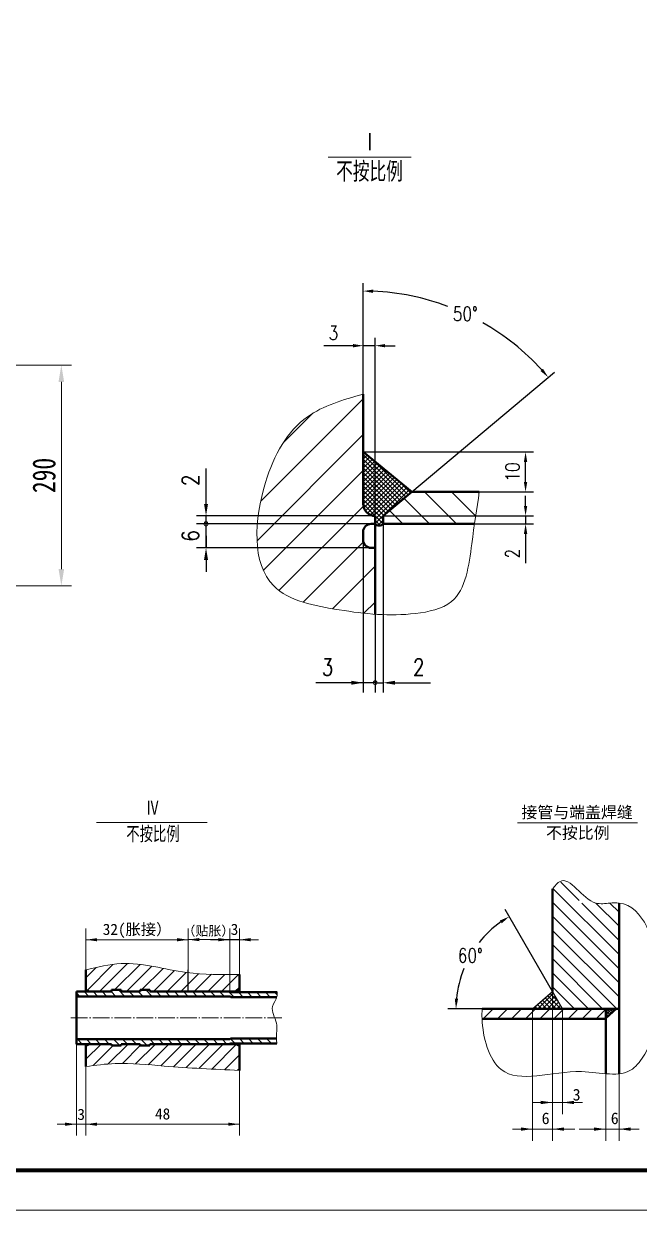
# Model space of a CAD drawing. Extents: x 371 to 17039, y -3325 to 252.
# Drawn here: x 14133 to 15057, y -3312 to -1530 of the extents above; entities that cross this region are included whole.
import ezdxf
from ezdxf.enums import TextEntityAlignment as Align

# ---------------------------------------------------------------- set-up
doc = ezdxf.new("R2010")
doc.units = 0
doc.header["$LTSCALE"] = 10
doc.header["$PDMODE"] = 1
doc.linetypes.add('ZXX-L', pattern=[3.28, 2.5, -0.3, 0.18, -0.3])
doc.layers.get('Defpoints').update_dxf_attribs({"linetype": 'CONTINUOUS'})
for name, color, linetype in [('1', 7, 'CONTINUOUS'), ('5剖面线层', 2, 'CONTINUOUS'), ('7标注层', 4, 'CONTINUOUS')]:
    doc.layers.add(name, color=color, linetype=linetype)
for name, color, linetype, lineweight in [('A 粗实线', 1, 'CONTINUOUS', 40), ('B 细实线', 7, 'CONTINUOUS', 18), ('C 文 字', 2, 'CONTINUOUS', 20), ('E 长中心线', 3, 'ZXX-L', 18), ('J 标注尺寸', 2, 'CONTINUOUS', 18)]:
    doc.layers.add(name, color=color, linetype=linetype, lineweight=lineweight)
doc.styles.add('HZTXT', font='SIMFANG.TTF', dxfattribs={"width": 0.75})
doc.styles.get("Standard").update_dxf_attribs({"font": 'SIMFANG.TTF'})
doc.styles.add('style2', font='SIMFANG.TTF', dxfattribs={"width": 0.7})
doc.styles.add('TH_GBDIM', font='romans.shx', dxfattribs={"width": 0.8, "bigfont": 'gbcbig.shx'})
doc.dimstyles.new('TH_GBDIM', dxfattribs={"dimscale": 6, "dimtxt": 3.5, "dimasz": 2.5, "dimexe": 2, "dimexo": 0, "dimgap": 1.5, "dimtad": 1, "dimdec": 1, "dimzin": 0, "dimdsep": 46, "dimtxsty": 'TH_GBDIM', "dimcen": 2.5, "dimclrd": 130, "dimclre": 130, "dimclrt": 3, "dimadec": 0, "dimazin": 0, "dimtfac": 0.714286, "dimtdec": 1, "dimtmove": 0, "dimatfit": 3, "dimfxl": 0, "dimtolj": 1, "dimtzin": 0, "dimlwd": -1, "dimlwe": -1, "dimarcsym": 0})

# ---------------------------------------------------------------- blocks, each defined once
blk = doc.blocks.new('*D71')
at = {"layer": '7标注层', "color": 130}
for p, q in [((14642.2, -2172.9), (14898.1, -2172.9)), ((14886.1, -2217.9), (14886.1, -2187.9)), ((14816.6, -2232.9), (14898.1, -2232.9))]:
    blk.add_line(p, q, dxfattribs=at)
for points in [[(14883.6, -2187.9), (14888.6, -2187.9), (14886.1, -2172.9)], [(14883.6, -2217.9), (14888.6, -2217.9), (14886.1, -2232.9)]]:
    blk.add_solid(points, dxfattribs=at)
at = {"layer": 'Defpoints', "color": 0}
for p in [(14642.2, -2172.9), (14886.1, -2172.9), (14816.6, -2232.9)]:
    blk.add_point(p, dxfattribs=at)
at = {"layer": '7标注层', "color": 3, "insert": (14866.6, -2202.9), "char_height": 21, "attachment_point": 5, "rotation": 90, "style": 'TH_GBDIM'}
blk.add_mtext('\\A1;10{}{}', dxfattribs=at)
blk = doc.blocks.new('*D72')
at = {"layer": '7标注层', "color": 130}
for p, q in [((14886.1, -2253.9), (14886.1, -2238.9)), ((14672.2, -2268.9), (14898.1, -2268.9)), ((14809.5, -2280.9), (14898.1, -2280.9)), ((14886.1, -2268.9), (14886.1, -2280.9)), ((14886.1, -2295.9), (14886.1, -2340.1))]:
    blk.add_line(p, q, dxfattribs=at)
for points in [[(14883.6, -2253.9), (14888.6, -2253.9), (14886.1, -2268.9)], [(14883.6, -2295.9), (14888.6, -2295.9), (14886.1, -2280.9)]]:
    blk.add_solid(points, dxfattribs=at)
at = {"layer": 'Defpoints', "color": 0}
for p in [(14672.2, -2268.9), (14809.5, -2280.9), (14886.1, -2280.9)]:
    blk.add_point(p, dxfattribs=at)
at = {"layer": '7标注层', "color": 3, "insert": (14866.6, -2325.5), "char_height": 21, "attachment_point": 5, "rotation": 90, "style": 'TH_GBDIM'}
blk.add_mtext('\\A1;2{}{}', dxfattribs=at)
blk = doc.blocks.new('*D73')
at = {"layer": '7标注层', "color": 130}
for p, q in [((14627.2, -2013.3), (14583, -2013.3)), ((14642.2, -2085.9), (14642.2, -2001.3)), ((14660.2, -2013.3), (14642.2, -2013.3)), ((14660.2, -2268.9), (14660.2, -2001.3)), ((14675.2, -2013.3), (14690.2, -2013.3))]:
    blk.add_line(p, q, dxfattribs=at)
for points in [[(14627.2, -2010.8), (14627.2, -2015.8), (14642.2, -2013.3)], [(14675.2, -2010.8), (14675.2, -2015.8), (14660.2, -2013.3)]]:
    blk.add_solid(points, dxfattribs=at)
at = {"layer": 'Defpoints', "color": 0}
for p in [(14642.2, -2013.3), (14642.2, -2085.9), (14660.2, -2268.9)]:
    blk.add_point(p, dxfattribs=at)
at = {"layer": '7标注层', "color": 3, "insert": (14597.6, -1993.8), "char_height": 21, "attachment_point": 5, "style": 'TH_GBDIM'}
blk.add_mtext('\\A1;3{}{}', dxfattribs=at)
blk = doc.blocks.new('*D74')
at = {"layer": '7标注层', "color": 130}
for p, q in [((14642.2, -2085.9), (14642.2, -1919.2)), ((14715.1, -2232.9), (14929.4, -2053.1))]:
    blk.add_line(p, q, dxfattribs=at)
for start, end in [(69.4867, 87.6317), (42.3683, 60.3427)]:
    blk.add_arc((14642.2, -2294.1), 362.9, start, end, dxfattribs=at)
for points in [[(14657.2, -1934), (14657.3, -1929), (14642.2, -1931.2)], [(14912.2, -2047.9), (14908.5, -2051.2), (14920.2, -2060.8)]]:
    blk.add_solid(points, dxfattribs=at)
at = {"layer": 'Defpoints', "color": 0}
for p in [(14841.6, -1990.9), (14642.2, -2085.9), (14715.1, -2232.9), (14642.2, -2250.9), (14672.2, -2268.9)]:
    blk.add_point(p, dxfattribs=at)
at = {"layer": '7标注层', "color": 3, "insert": (14795.6, -1965.2), "char_height": 21, "attachment_point": 5, "style": 'TH_GBDIM'}
blk.add_mtext('\\A1;50°{}{}', dxfattribs=at)
blk = doc.blocks.new('*D85')
at = {"layer": '7标注层', "color": 130}
for p, q in [((14926.5, -2983.1), (14855.6, -2860.2)), ((14820.7, -3009.1), (14769.6, -3009.1))]:
    blk.add_line(p, q, dxfattribs=at)
for start, end in [(125.3773, 141.5404), (157.7879, 174.6227)]:
    blk.add_arc((14941.5, -3009.1), 159.9, start, end, dxfattribs=at)
for points in [[(14847.6, -2876.6), (14850.3, -2880.8), (14861.6, -2870.6)], [(14784.8, -2994.2), (14779.8, -2994), (14781.6, -3009.1)]]:
    blk.add_solid(points, dxfattribs=at)
at = {"layer": 'Defpoints', "color": 0}
for p in [(14819, -2906.3), (14926.5, -2983.1), (14820.7, -3009.1), (14941.5, -3009.1), (15026.5, -3009.1)]:
    blk.add_point(p, dxfattribs=at)
at = {"layer": '7标注层', "color": 3, "insert": (14803.1, -2929.1), "char_height": 21, "attachment_point": 5, "style": 'TH_GBDIM'}
blk.add_mtext('\\A1;60°{}{}', dxfattribs=at)

msp = doc.modelspace()

# ---------------------------------------------------------------- hatches: boundary and pattern name
at = {"layer": '5剖面线层'}
h = msp.add_hatch(dxfattribs=at)
h.set_pattern_fill('ANSI31', color=256, scale=12, style=0)
h.set_pattern_definition([(45, (-48887.768, -8400.714), (-26.940768, 26.940768), [])])
edge = h.paths.add_edge_path()
edge.add_arc((14660.22, -2250.91), 18, 180, 270, ccw=False)
edge.add_line((14642.22, -2250.91), (14642.22, -2085.91))
edge.add_spline(control_points=[(14642.22, -2085.91), (14612.19, -2094.57), (14543.22, -2114.44), (14482.06, -2224.19), (14471.35, -2385.15), (14590.47, -2408.27), (14642.53, -2415.36), (14660.22, -2416.61)], knot_values=[0, 0, 0, 0, 15.0553477, 34.5658382, 60.5480745, 77.9775298, 86.9934423, 86.9934423, 86.9934423, 86.9934423], degree=3, periodic=0)
edge.add_line((14660.22, -2416.61), (14660.22, -2316.91))
edge.add_line((14660.22, -2316.91), (14654.22, -2316.91))
edge.add_arc((14654.22, -2304.91), 12, 180, 270, ccw=False)
edge.add_line((14642.22, -2304.91), (14642.22, -2292.91))
edge.add_arc((14654.22, -2292.91), 12, 90, 180, ccw=False)
edge.add_line((14654.22, -2280.91), (14660.22, -2280.91))
edge.add_line((14660.22, -2280.91), (14660.22, -2268.91))
h = msp.add_hatch(dxfattribs=at)
h.set_pattern_fill('ANSI37', color=256, style=0)
h.set_pattern_definition([(45, (2318.4785, 0), (-2.245064, 2.245064), []), (135, (2318.4785, 0), (-2.245064, -2.245064), [])])
h.paths.add_polyline_path([(15023.04, -3009.09), (15006.52, -3009.09), (15006.52, -3024.09)])
at = {"layer": 'B 细实线'}
h = msp.add_hatch(dxfattribs=at)
h.set_pattern_fill('_USER', color=256, scale=15, angle=225, style=0, pattern_type=0)
h.set_pattern_definition([(315, (16034.76, -1687.357), (-10.6066, -10.6066), [])])
h.paths.add_polyline_path([(14926.52, -2829.09), (14936.52, -2819.09), (14956.52, -2819.09), (14967.9, -2850.34), (15026.52, -2850.34), (15026.52, -3009.09), (14941.52, -3009.09), (14926.52, -2983.11)])
h = msp.add_hatch(dxfattribs=at)
h.set_pattern_fill('_USER', color=256, scale=5, angle=-45, style=0, double=1, pattern_type=0)
h.set_pattern_definition([(225, (15278.8617, -1687.357), (-3.535534, 3.535534), []), (135, (15278.8617, -1687.357), (3.535534, 3.535534), [])])
h.paths.add_polyline_path([(14926.52, -3009.09), (14926.52, -2983.11), (14896.52, -3009.09), (14896.52, -3009.09)])
h.paths.add_polyline_path([(14926.52, -2983.11), (14926.52, -2983.11), (14926.52, -3009.09), (14941.52, -3009.09), (14941.52, -3009.09)])
h = msp.add_hatch(dxfattribs=at)
h.set_pattern_fill('_USER', color=256, scale=15, angle=45, style=0, pattern_type=0)
h.set_pattern_definition([(45, (13200.392, -3352.276), (-10.6066, 10.6066), [])])
h.paths.add_polyline_path([(14941.52, -3009.09), (14941.52, -3024.09), (15006.52, -3024.09), (15006.52, -3009.09)])
h.paths.add_polyline_path([(14926.52, -3024.09), (14941.52, -3024.09), (14941.52, -3009.09), (14926.52, -3009.09)])
h.paths.add_polyline_path([(14926.52, -3009.09), (14896.52, -3009.09), (14896.52, -3024.09), (14926.52, -3024.09)])
edge = h.paths.add_edge_path()
edge.add_line((14896.52, -3009.09), (14820.74, -3009.09))
edge.add_spline(control_points=[(14820.74, -3009.09), (14820.65, -3014.02), (14820.55, -3018.96), (14820.74, -3024.09)], knot_values=[133.0741005, 133.0741005, 133.0741005, 133.0741005, 136.0741, 136.0741, 136.0741, 136.0741], degree=3, periodic=0)
edge.add_line((14820.74, -3024.09), (14896.52, -3024.09))
edge.add_line((14896.52, -3024.09), (14896.52, -3009.09))
at = {"layer": 'C 文 字'}
h = msp.add_hatch(dxfattribs=at)
h.set_pattern_fill('_USER', color=256, scale=14.4, angle=45, style=0, pattern_type=0)
h.set_pattern_definition([(45, (12596.596, -3797.799), (-10.18234, 10.18234), [])])
edge = h.paths.add_edge_path()
edge.add_spline(control_points=[(14456.3, -2957.45), (14429.77, -2957.75), (14370.22, -2958.43), (14293.52, -2934.19), (14243.49, -2946.53), (14225.9, -2950.87)], knot_values=[0, 0, 0, 0, 16.5655282, 37.1937724, 48.3718263, 48.3718263, 48.3718263, 48.3718263], degree=3, periodic=0)
edge.add_line((14225.9, -2950.87), (14225.9, -2980.53))
edge.add_line((14225.9, -2980.53), (14226.54, -2980.9))
edge.add_line((14226.54, -2980.9), (14264.3, -2980.9))
edge.add_line((14264.3, -2980.9), (14278.7, -2980.9))
edge.add_line((14278.7, -2980.9), (14278.7, -2983.3))
edge.add_line((14278.7, -2983.3), (14307.5, -2983.3))
edge.add_line((14307.5, -2983.3), (14307.5, -2980.9))
edge.add_line((14307.5, -2980.9), (14321.9, -2980.9))
edge.add_line((14321.9, -2980.9), (14321.9, -2983.3))
edge.add_line((14321.9, -2983.3), (14451.5, -2983.3))
edge.add_line((14451.5, -2983.3), (14456.3, -2980.53))
edge.add_line((14456.3, -2980.53), (14456.3, -2957.45))
edge = h.paths.add_edge_path()
edge.add_line((14451.5, -3062.02), (14321.9, -3062.02))
edge.add_line((14321.9, -3062.02), (14321.9, -3064.42))
edge.add_line((14321.9, -3064.42), (14307.5, -3064.42))
edge.add_line((14307.5, -3064.42), (14307.5, -3092.16))
edge.add_spline(control_points=[(14307.5, -3092.16), (14312.3, -3092.48), (14317.1, -3092.85), (14321.9, -3093.25)], knot_values=[17.0605024, 17.0605024, 17.0605024, 17.0605024, 20.0623465, 20.0623465, 20.0623465, 20.0623465], degree=3, periodic=0)
edge.add_spline(control_points=[(14321.9, -3093.25), (14328.98, -3093.83), (14372.23, -3097.72), (14415.4, -3099.77), (14451.5, -3101.42)], knot_values=[20.0623465, 20.0623465, 20.0623465, 20.0623465, 24.4918965, 47.1022705, 47.1022705, 47.1022705, 47.1022705], degree=3, periodic=0)
edge.add_line((14451.5, -3101.42), (14451.5, -3062.02))
edge = h.paths.add_edge_path()
edge.add_line((14307.5, -3064.42), (14307.5, -3062.02))
edge.add_line((14307.5, -3062.02), (14278.7, -3062.02))
edge.add_line((14278.7, -3062.02), (14278.7, -3064.42))
edge.add_line((14278.7, -3064.42), (14278.7, -3091.19))
edge.add_spline(control_points=[(14278.7, -3091.19), (14288.29, -3091.12), (14297.89, -3091.53), (14307.5, -3092.16)], knot_values=[11.0510255, 11.0510255, 11.0510255, 11.0510255, 17.0605024, 17.0605024, 17.0605024, 17.0605024], degree=3, periodic=0)
edge.add_line((14307.5, -3092.16), (14307.5, -3064.42))
edge = h.paths.add_edge_path()
edge.add_line((14278.7, -3064.42), (14264.3, -3064.42))
edge.add_line((14264.3, -3064.42), (14264.3, -3091.68))
edge.add_spline(control_points=[(14264.3, -3091.68), (14266.17, -3091.57), (14270.97, -3091.32), (14275.77, -3091.21), (14278.7, -3091.19)], knot_values=[8.0411809, 8.0411809, 8.0411809, 8.0411809, 9.2155265, 11.0510255, 11.0510255, 11.0510255, 11.0510255], degree=3, periodic=0)
edge.add_line((14278.7, -3091.19), (14278.7, -3064.42))
edge = h.paths.add_edge_path()
edge.add_line((14264.3, -3064.42), (14264.3, -3062.02))
edge.add_line((14264.3, -3062.02), (14230.7, -3062.02))
edge.add_line((14230.7, -3062.02), (14230.7, -3095.17))
edge.add_spline(control_points=[(14230.7, -3095.17), (14241.89, -3093.73), (14253.09, -3092.37), (14264.3, -3091.68)], knot_values=[1.0057218, 1.0057218, 1.0057218, 1.0057218, 8.0411809, 8.0411809, 8.0411809, 8.0411809], degree=3, periodic=0)
edge.add_line((14264.3, -3091.68), (14264.3, -3064.42))
edge = h.paths.add_edge_path()
edge.add_line((14230.7, -3062.02), (14225.9, -3064.79))
edge.add_line((14225.9, -3064.79), (14225.9, -3095.79))
edge.add_spline(control_points=[(14225.9, -3095.79), (14227.5, -3095.58), (14229.1, -3095.37), (14230.7, -3095.17)], knot_values=[0, 0, 0, 0, 1.0057218, 1.0057218, 1.0057218, 1.0057218], degree=3, periodic=0)
edge.add_line((14230.7, -3095.17), (14230.7, -3062.02))
edge = h.paths.add_edge_path()
edge.add_line((14456.3, -3064.79), (14451.5, -3062.02))
edge.add_line((14451.5, -3062.02), (14451.5, -3101.42))
edge.add_spline(control_points=[(14451.5, -3101.42), (14453.1, -3101.5), (14454.7, -3101.57), (14456.3, -3101.64)], knot_values=[47.1022705, 47.1022705, 47.1022705, 47.1022705, 48.1044811, 48.1044811, 48.1044811, 48.1044811], degree=3, periodic=0)
edge.add_line((14456.3, -3101.64), (14456.3, -3064.79))
h.paths.add_polyline_path([(14264.3, -2980.9), (14226.54, -2980.9), (14230.7, -2983.3), (14264.3, -2983.3)], flags=16)
h = msp.add_hatch(dxfattribs=at)
h.set_pattern_fill('_USER', color=256, scale=9.6, angle=315, style=0, pattern_type=0)
h.set_pattern_definition([(315, (11233.843, -3822.692), (6.788225, 6.788225), [])])
edge = h.paths.add_edge_path()
edge.add_line((14512.83, -2984.26), (14443.38, -2984.26))
edge.add_line((14443.38, -2984.26), (14442.02, -2983.38))
edge.add_arc((14441.76, -2983.78), 0.48, 57.03448, 90)
edge.add_line((14441.76, -2983.3), (14321.9, -2983.3))
edge.add_line((14321.9, -2983.3), (14321.9, -2980.9))
edge.add_line((14321.9, -2980.9), (14307.5, -2980.9))
edge.add_line((14307.5, -2980.9), (14307.5, -2983.3))
edge.add_line((14307.5, -2983.3), (14278.7, -2983.3))
edge.add_line((14278.7, -2983.3), (14278.7, -2980.9))
edge.add_line((14278.7, -2980.9), (14264.3, -2980.9))
edge.add_line((14264.3, -2980.9), (14264.3, -2983.3))
edge.add_line((14264.3, -2983.3), (14211.5, -2983.3))
edge.add_line((14211.5, -2983.3), (14211.5, -2990.5))
edge.add_line((14211.5, -2990.5), (14441.9, -2990.5))
edge.add_line((14441.9, -2990.5), (14443.26, -2991.38))
edge.add_arc((14443.52, -2990.98), 0.48, 237.03448, 270)
edge.add_line((14443.52, -2991.46), (14512.53, -2991.46))
edge.add_spline(control_points=[(14512.53, -2991.46), (14512.62, -2991.14), (14513.15, -2988.82), (14513.01, -2986.38), (14512.83, -2984.26)], knot_values=[0.196905, 0.196905, 0.196905, 0.196905, 0.4048995, 1.7079945, 1.7079945, 1.7079945, 1.7079945], degree=3, periodic=0)
edge = h.paths.add_edge_path()
edge.add_spline(control_points=[(14512.63, -3061.06), (14512.38, -3058.98), (14512.11, -3056.58), (14512.04, -3054.18), (14512.03, -3053.86)], knot_values=[15.1321571, 15.1321571, 15.1321571, 15.1321571, 16.437992, 16.6386936, 16.6386936, 16.6386936, 16.6386936], degree=3, periodic=0)
edge.add_line((14512.03, -3053.86), (14443.52, -3053.86))
edge.add_arc((14443.52, -3054.34), 0.48, 90, 122.96552)
edge.add_line((14443.26, -3053.94), (14441.9, -3054.82))
edge.add_line((14441.9, -3054.82), (14211.5, -3054.82))
edge.add_line((14211.5, -3054.82), (14211.5, -3062.02))
edge.add_line((14211.5, -3062.02), (14264.3, -3062.02))
edge.add_line((14264.3, -3062.02), (14264.3, -3064.42))
edge.add_line((14264.3, -3064.42), (14278.7, -3064.42))
edge.add_line((14278.7, -3064.42), (14278.7, -3062.02))
edge.add_line((14278.7, -3062.02), (14307.5, -3062.02))
edge.add_line((14307.5, -3062.02), (14307.5, -3064.42))
edge.add_line((14307.5, -3064.42), (14321.9, -3064.42))
edge.add_line((14321.9, -3064.42), (14321.9, -3062.02))
edge.add_line((14321.9, -3062.02), (14441.76, -3062.02))
edge.add_arc((14441.76, -3061.54), 0.48, 270, 302.96552)
edge.add_line((14442.02, -3061.94), (14443.38, -3061.06))
edge.add_line((14443.38, -3061.06), (14512.63, -3061.06))

# ---------------------------------------------------------------- linework, layer by layer
at = {"layer": '1'}
for p, q in [((14379.5, -2983.3), (14379.5, -2950.87)), ((14896.52, -3009.09), (14926.52, -2983.11)), ((14941.52, -3009.09), (14926.52, -2983.11))]:
    msp.add_line(p, q, dxfattribs=at)
at = {"layer": '5剖面线层'}
for p, q in [((14642.22, -2177.15), (14644.55, -2174.83)), ((14706.05, -2240.53), (14642.22, -2176.71)), ((14642.22, -2183.89), (14648.24, -2177.87)), ((14642.22, -2190.62), (14651.94, -2180.91)), ((14702.38, -2243.6), (14642.22, -2183.44)), ((14642.22, -2197.36), (14655.63, -2183.95)), ((14642.22, -2204.09), (14659.33, -2186.99)), ((14642.22, -2210.83), (14663.02, -2190.03)), ((14698.72, -2246.68), (14642.22, -2190.18)), ((14709.71, -2237.46), (14658.83, -2186.58)), ((14642.22, -2217.56), (14666.72, -2193.07)), ((14642.22, -2224.3), (14670.41, -2196.11)), ((14695.06, -2249.75), (14642.22, -2196.91)), ((14642.22, -2231.03), (14674.11, -2199.15)), ((14642.22, -2237.77), (14677.8, -2202.19)), ((14691.4, -2252.82), (14642.22, -2203.65)), ((14642.22, -2244.5), (14681.5, -2205.23)), ((14642.23, -2251.24), (14685.19, -2208.27)), ((14687.74, -2255.9), (14642.22, -2210.38)), ((14684.07, -2258.97), (14642.22, -2217.12)), ((14680.41, -2262.04), (14642.22, -2223.86)), ((14643.26, -2256.94), (14688.88, -2211.31)), ((14645.57, -2261.36), (14692.58, -2214.36)), ((14648.83, -2264.84), (14696.27, -2217.4)), ((14653, -2267.4), (14699.97, -2220.44)), ((14658.33, -2268.81), (14703.66, -2223.48)), ((14660.22, -2273.65), (14707.36, -2226.52)), ((14713.37, -2234.39), (14696.88, -2217.9)), ((14676.75, -2265.12), (14642.22, -2230.59)), ((14673.09, -2268.19), (14642.22, -2237.33)), ((14672.22, -2274.06), (14642.22, -2244.06)), ((14660.22, -2280.39), (14711.05, -2229.56)), ((14742.08, -2280.91), (14703.68, -2242.52)), ((14710.82, -2236.53), (14714.75, -2232.6)), ((14782.49, -2280.91), (14734.49, -2232.91)), ((14811.17, -2269.18), (14774.9, -2232.91)), ((14816.44, -2234.04), (14815.31, -2232.91)), ((14672.22, -2280.8), (14642.22, -2250.8)), ((14651.15, -2266.46), (14644.68, -2259.98)), ((14701.67, -2280.91), (14681.71, -2260.95)), ((14667.96, -2283.27), (14660.22, -2275.53)), ((14664.13, -2283.21), (14672.22, -2275.12))]:
    msp.add_line(p, q, dxfattribs=at)
at = {"layer": '7标注层', "color": 130}
for p, q in [((14406.24, -2250.91), (14406.24, -2197.87)), ((14406.24, -2262.91), (14406.24, -2244.91)), ((14660.22, -2268.91), (14391.84, -2268.91)), ((14654.22, -2280.91), (14391.84, -2280.91)), ((14657.22, -2280.91), (14391.84, -2280.91)), ((14406.24, -2280.91), (14406.24, -2268.91)), ((14406.24, -2316.91), (14406.24, -2280.91)), ((14672.22, -2280.91), (14672.22, -2533.88)), ((14406.24, -2298.91), (14406.24, -2316.91)), ((14642.22, -2308.44), (14642.22, -2533.88)), ((14654.22, -2316.91), (14391.84, -2316.91)), ((14406.24, -2334.91), (14406.24, -2352.91)), ((14660.22, -2416.61), (14660.22, -2533.88)), ((14660.22, -2476.61), (14660.22, -2533.88)), ((14624.22, -2519.48), (14571.18, -2519.48)), ((14642.22, -2519.48), (14624.22, -2519.48)), ((14660.22, -2519.48), (14642.22, -2519.48)), ((14660.22, -2519.48), (14672.22, -2519.48)), ((14678.22, -2519.48), (14696.22, -2519.48)), ((14690.22, -2519.48), (14743.26, -2519.48))]:
    msp.add_line(p, q, dxfattribs=at)
for points in [[(14403.24, -2250.91), (14409.24, -2250.91), (14406.24, -2268.91)], [(14403.24, -2334.91), (14409.24, -2334.91), (14406.24, -2316.91)], [(14624.22, -2516.48), (14624.22, -2522.48), (14642.22, -2519.48)], [(14690.22, -2516.48), (14690.22, -2522.48), (14672.22, -2519.48)]]:
    msp.add_solid(points, dxfattribs=at)
at = {"layer": 'A 粗实线'}
for p, q in [((14642.22, -2085.91), (14642.22, -2250.91)), ((14642.22, -2172.91), (14715.13, -2232.91)), ((14672.22, -2268.91), (14715.13, -2232.91)), ((14715.13, -2232.91), (14816.61, -2232.91)), ((14660.22, -2280.91), (14654.22, -2280.91)), ((14660.22, -2268.91), (14660.22, -2280.91)), ((14660.22, -2268.91), (14660.22, -2268.91)), ((14660.22, -2280.91), (14660.22, -2416.61)), ((14672.03, -2280.91), (14809.47, -2280.91)), ((14672.22, -2268.91), (14672.22, -2280.91)), ((14642.22, -2292.91), (14642.22, -2304.91)), ((14660.22, -2316.91), (14654.22, -2316.91)), ((14926.52, -2829.09), (14926.52, -2983.11)), ((15026.52, -3106.72), (15026.52, -2850.34)), ((14225.9, -2983.3), (14225.9, -2950.87)), ((14456.3, -2984.26), (14456.3, -2957.45)), ((14211.5, -3062.02), (14211.5, -2983.3)), ((14211.5, -2983.3), (14264.3, -2983.3)), ((14211.5, -2990.5), (14441.76, -2990.5)), ((14230.7, -2983.3), (14225.9, -2980.53)), ((14264.3, -2980.9), (14278.7, -2980.9)), ((14264.3, -2980.9), (14264.3, -2983.3)), ((14278.7, -2980.9), (14278.7, -2983.3)), ((14278.7, -2983.3), (14307.5, -2983.3)), ((14307.5, -2980.9), (14321.9, -2980.9)), ((14307.5, -2980.9), (14307.5, -2983.3)), ((14321.9, -2980.9), (14321.9, -2983.3)), ((14321.9, -2983.3), (14451.5, -2983.3)), ((14442.02, -2983.38), (14443.26, -2984.18)), ((14442.02, -2990.58), (14443.26, -2991.38)), ((14443.52, -2984.26), (14512.83, -2984.26)), ((14443.52, -2991.46), (14512.53, -2991.46)), ((14451.5, -2983.3), (14456.3, -2980.53)), ((14451.5, -2983.3), (14451.5, -2984.26)), ((15026.52, -3009.09), (14820.74, -3009.09)), ((15006.52, -3106.65), (15006.52, -3009.09)), ((15006.52, -3024.09), (14820.74, -3024.09)), ((14211.5, -3054.82), (14441.76, -3054.82)), ((14264.3, -3062.02), (14211.5, -3062.02)), ((14230.7, -3062.02), (14225.9, -3064.79)), ((14225.9, -3095.79), (14225.9, -3062.02)), ((14264.3, -3062.02), (14264.3, -3064.42)), ((14264.3, -3064.42), (14278.7, -3064.42)), ((14307.5, -3062.02), (14278.7, -3062.02)), ((14278.7, -3062.02), (14278.7, -3064.42)), ((14307.5, -3062.02), (14307.5, -3064.42)), ((14307.5, -3064.42), (14321.9, -3064.42)), ((14321.9, -3062.02), (14441.76, -3062.02)), ((14451.5, -3062.02), (14321.9, -3062.02)), ((14321.9, -3062.02), (14321.9, -3064.42)), ((14442.02, -3054.74), (14443.26, -3053.94)), ((14442.02, -3061.94), (14443.26, -3061.14)), ((14443.52, -3053.86), (14512.03, -3053.86)), ((14443.52, -3061.06), (14512.63, -3061.06)), ((14451.5, -3062.02), (14451.5, -3061.06)), ((14451.5, -3062.02), (14456.3, -3064.79)), ((14456.3, -3101.64), (14456.3, -3061.06))]:
    msp.add_line(p, q, dxfattribs=at)
at = {"layer": 'A 粗实线', "color": 5, "lineweight": 120}
msp.add_lwpolyline([(12143.24, -3251.73), (16979.24, -3251.73), (16979.24, 192.27), (12143.24, 192.27)], close=True, dxfattribs=at)
at = {"layer": 'A 粗实线'}
for centre, radius, start, end in [((14660.22, -2250.91), 18, 180, 270), ((14654.22, -2292.91), 12, 90, 180), ((14666.17, -2275.28), 8.19, 223.42714, 317.68292), ((14654.22, -2304.91), 12, 180, 270), ((14441.76, -2983.78), 0.48, 57.03448, 90), ((14441.76, -2990.98), 0.48, 57.03448, 90), ((14443.52, -2983.78), 0.48, 237.03448, 270), ((14443.52, -2990.98), 0.48, 237.03448, 270), ((14441.76, -3054.34), 0.48, 270, 302.96552), ((14441.76, -3061.54), 0.48, 270, 302.96552), ((14443.52, -3054.34), 0.48, 90, 122.96552), ((14443.52, -3061.54), 0.48, 90, 122.96552)]:
    msp.add_arc(centre, radius, start, end, dxfattribs=at)
at = {"layer": 'B 细实线'}
for p, q in [((14055.98, -2042.29), (14204.35, -2042.29)), ((14188.99, -2067.63), (14188.99, -2348.72))]:
    msp.add_line(p, q, dxfattribs=at)
at = {"layer": 'B 细实线', "color": 0, "linetype": 'ByBlock'}
msp.add_line((14055.98, -2374.06), (14204.35, -2374.06), dxfattribs=at)
at = {"layer": 'B 细实线'}
msp.add_lwpolyline([(11993.24, -3311.73), (17039.24, -3311.73), (17039.24, 252.27), (11993.24, 252.27)], close=True, dxfattribs=at)
for points in [[(14642.22, -2085.91), (14558.57, -2119.99), (14495.62, -2218.69), (14507.87, -2374.1), (14606.1, -2409.99), (14720.93, -2415.43), (14774.66, -2397.54), (14805.37, -2310.61), (14816.61, -2232.91)], [(14927.21, -2828.4), (14937.81, -2817.8), (14991.57, -2850.34), (15012.78, -2850.34), (15026.52, -2850.34), (15086.15, -2952.45), (15065.13, -3077.06), (15046.45, -3099.65), (14970.17, -3103.54), (14849.52, -3100.43), (14820.74, -3024.09), (14820.74, -3009.09)], [(14225.9, -2950.87), (14278.7, -2941.35), (14376.84, -2954.53), (14456.3, -2957.45)], [(14225.9, -3095.79), (14269.92, -3091.4), (14343.15, -3095.06), (14456.3, -3101.64)]]:
    msp.add_spline(points, degree=3, dxfattribs=at)
msp.add_open_spline([(14512.83, -2984.26), (14513.01, -2986.38), (14513.43, -2994.02), (14500.31, -3007.98), (14515.58, -3030.23), (14511.26, -3048.98), (14512.38, -3058.98), (14512.63, -3061.06)], degree=3, knots=[0.196905, 0.196905, 0.196905, 0.196905, 1.5, 4.9260561, 10.3598434, 15.3328587, 16.6386936, 16.6386936, 16.6386936, 16.6386936], dxfattribs=at)
for points in [[(14184.77, -2067.63), (14193.22, -2067.63), (14188.99, -2042.29)], [(14184.77, -2348.72), (14193.22, -2348.72), (14188.99, -2374.06)]]:
    msp.add_solid(points, dxfattribs=at)
at = {"layer": 'C 文 字'}
for p, q in [((14874.11, -2730.06), (15054.37, -2730.06)), ((14225.9, -2950.87), (14225.9, -2888.63)), ((14379.5, -2888.47), (14379.5, -2950.87)), ((14441.76, -2983.3), (14441.76, -2888.59)), ((14456.3, -2888.47), (14456.3, -2957.45)), ((14225.9, -2905.43), (14379.5, -2905.43)), ((14379.5, -2905.27), (14456.3, -2905.27)), ((14412.96, -2905.39), (14485.1, -2905.39)), ((14926.52, -3207.35), (14926.52, -2983.11)), ((14896.52, -3009.09), (14896.52, -3207.35)), ((14941.52, -3009.09), (14941.52, -3167.35)), ((15006.52, -3024.09), (15023.04, -3009.09)), ((14211.5, -3062.02), (14211.5, -3199.31)), ((14225.9, -3199.31), (14225.9, -3095.79)), ((14456.3, -3098.88), (14456.3, -3199.31)), ((15006.52, -3106.65), (15006.52, -3207.35)), ((15026.52, -3106.72), (15026.52, -3207.35)), ((14896.52, -3149.85), (14971.52, -3149.85)), ((14182.7, -3182.51), (14254.7, -3182.51)), ((14225.9, -3182.51), (14456.3, -3182.51)), ((14960.16, -3189.85), (14866.52, -3189.85)), ((15056.52, -3189.85), (14966.82, -3189.85))]:
    msp.add_line(p, q, dxfattribs=at)
for points in [[(14225.9, -2905.43, 0, 4.8, 0), (14242.7, -2905.43, 4.8, 4.8, 0)], [(14379.5, -2905.43, 0, 4.8, 0), (14362.7, -2905.43, 4.8, 4.8, 0)], [(14379.5, -2905.27, 0, 4.8, 0), (14396.3, -2905.27, 4.8, 4.8, 0)], [(14441.76, -2905.39, 0, 4.8, 0), (14424.96, -2905.39, 4.8, 4.8, 0)], [(14456.3, -2905.39, 0, 4.8, 0), (14473.1, -2905.39, 4.8, 4.8, 0)], [(14926.52, -3149.85, 0, 5, 0), (14909.02, -3149.85, 5, 5, 0)], [(14941.52, -3149.85, 0, 5, 0), (14959.02, -3149.85, 5, 5, 0)], [(14211.5, -3182.51, 0, 4.8, 0), (14194.7, -3182.51, 4.8, 4.8, 0)], [(14225.9, -3182.51, 0, 4.8, 0), (14242.7, -3182.51, 4.8, 4.8, 0)], [(14225.9, -3182.51, 0, 4.8, 0), (14242.7, -3182.51, 4.8, 4.8, 0)], [(14456.3, -3182.51, 0, 4.8, 0), (14439.5, -3182.51, 4.8, 4.8, 0)], [(14896.52, -3189.85, 0, 5, 0), (14879.02, -3189.85, 5, 5, 0)], [(14926.52, -3189.85, 0, 5, 0), (14944.02, -3189.85, 5, 5, 0)], [(15006.52, -3189.85, 0, 5, 0), (14989.02, -3189.85, 5, 5, 0)], [(15026.52, -3189.85, 0, 5, 0), (15044.02, -3189.85, 5, 5, 0)]]:
    msp.add_lwpolyline(points, format="xyseb", dxfattribs=at)
for centre, radius in [((14406.24, -2280.91), 3.17), ((14660.22, -2519.48), 2.94)]:
    msp.add_circle(centre, radius, dxfattribs=at)
at = {"layer": 'E 长中心线'}
msp.add_line((14203.35, -3022.66), (14520.25, -3022.66), dxfattribs=at)
at = {"layer": 'J 标注尺寸'}
for p, q in [((14589.72, -1730.25), (14714.36, -1730.25)), ((14241.94, -2729.59), (14408.13, -2729.59))]:
    msp.add_line(p, q, dxfattribs=at)

# ---------------------------------------------------------------- texts
at = {"layer": '7标注层', "color": 3, "char_height": 25.2, "attachment_point": 5, "rotation": 90, "style": 'TH_GBDIM'}
for s, insert in [('\\A1;2{}{}', (14382.84, -2215.39)), ('\\A1;6{}{}', (14382.84, -2298.91))]:
    msp.add_mtext(s, dxfattribs=dict(at, insert=insert))
at = {"layer": '7标注层', "color": 3, "char_height": 25.2, "attachment_point": 5, "style": 'TH_GBDIM'}
for s, insert in [('\\A1;3{}{}', (14588.7, -2496.08)), ('\\A1;2{}{}', (14725.74, -2496.08))]:
    msp.add_mtext(s, dxfattribs=dict(at, insert=insert))
at = {"layer": 'C 文 字', "style": 'style2', "width": 0.7}
for s, height, p in [('Ⅰ', 26.25, (14639.56, -1719.95)), ('不按比例', 26.25, (14601.64, -1764.17)), (' Ⅳ', 21, (14305.95, -2717.6)), ('不按比例', 21, (14286.47, -2756.73))]:
    msp.add_text(s, height=height, dxfattribs=at).set_placement(p)
at = {"layer": 'C 文 字', "style": 'HZTXT', "width": 0.75}
msp.add_text('290', height=34.56, rotation=90, dxfattribs=at).set_placement((14163.12, -2208.17), align=Align.MIDDLE)
at = {"layer": 'C 文 字'}
for s, p in [('接管与端盖焊缝', (14879.96, -2722.76)), ('不按比例', (14916.79, -2753.64))]:
    msp.add_text(s, height=17.5, dxfattribs=at).set_placement(p)
for s, height, p in [('32(胀接）', 16.8, (14302.7, -2898.23)), ('（贴胀）', 14.28, (14409.75, -2899.17)), ('3', 16.8, (14449.03, -2898.19)), ('3', 17.5, (14962.76, -3146.89)), ('3', 16.8, (14218.7, -3176.02)), ('48', 16.8, (14341.1, -3175.31)), ('6', 17.5, (14916.19, -3182.35)), ('6', 17.5, (15020.01, -3182.35))]:
    msp.add_text(s, height=height, dxfattribs=at).set_placement(p, align=Align.CENTER)

# ---------------------------------------------------------------- dimensions: what is measured, and where the dimension line sits
at = {"layer": '7标注层'}
for base, line1, line2, text, picture, middle in [((14841.65, -1990.87), ((14642.22, -2085.91), (14642.22, -2250.91)), ((14672.22, -2268.91), (14715.13, -2232.91)), '50%%d{}{}', '*D74', (14795.6, -1965.17)), ((14819.04, -2906.32), ((14941.52, -3009.09), (14926.52, -2983.11)), ((15026.52, -3009.09), (14820.74, -3009.09)), '60%%d{}{}', '*D85', (14803.06, -2929.14))]:
    dim = msp.add_angular_dim_2l(base=base, line1=line1, line2=line2, text=text, dimstyle='TH_GBDIM', override={"dimtad": 0, "dimtih": 1, "dimtoh": 1, "dimclrt": 3}, dxfattribs=at)
    dim.commit()
    dim.dimension.update_dxf_attribs({"geometry": picture, "text_midpoint": middle})
dim = msp.add_linear_dim(base=(14642.22, -2013.33), p1=(14660.22, -2268.91), p2=(14642.22, -2085.91), text='3{}{}', dimstyle='TH_GBDIM', override={"dimgap": 1.5, "dimtad": 1, "dimjust": 0, "dimse1": 0, "dimse2": 0, "dimsd1": 0, "dimsd2": 0, "dimclrt": 3, "dimtvp": 0}, dxfattribs=at)
dim.commit()
dim.dimension.update_dxf_attribs({"geometry": '*D73', "text_midpoint": (14597.62, -1993.83)})
for base, p1, p2, text, picture, middle in [((14886.14, -2172.91), (14816.61, -2232.91), (14642.22, -2172.91), '10{}{}', '*D71', (14866.64, -2202.91)), ((14886.14, -2280.91), (14672.22, -2268.91), (14809.47, -2280.91), '2{}{}', '*D72', (14866.64, -2325.51))]:
    dim = msp.add_linear_dim(base=base, p1=p1, p2=p2, angle=90, text=text, dimstyle='TH_GBDIM', override={"dimgap": 1.5, "dimtad": 1, "dimjust": 0, "dimse1": 0, "dimse2": 0, "dimsd1": 0, "dimsd2": 0, "dimclrt": 3, "dimtvp": 0}, dxfattribs=at)
    dim.commit()
    dim.dimension.update_dxf_attribs({"geometry": picture, "text_midpoint": middle})

doc.saveas('drawing.dxf')
